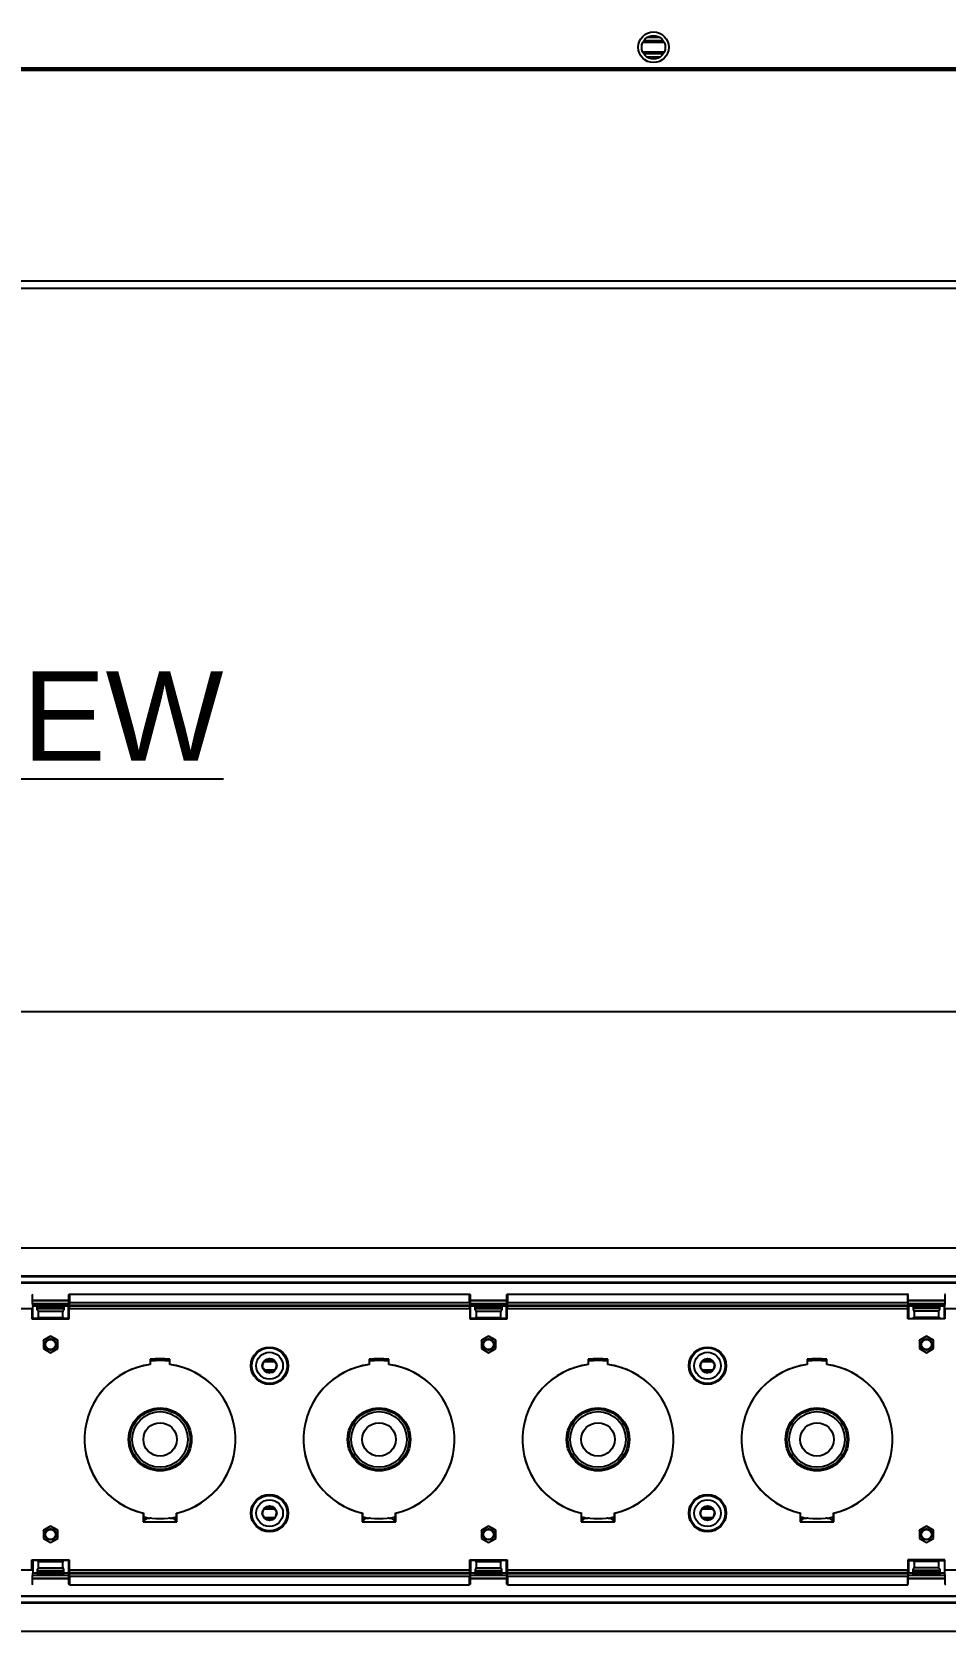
# Model space of a CAD drawing. Header units: inches. Extents: x 5 to 105, y 0 to 80.
# Drawn here: x 46.22 to 56.43, y 4.41 to 22.3 of the extents above; entities that cross this region are included whole.
import ezdxf
from ezdxf.enums import TextEntityAlignment as Align

# ---------------------------------------------------------------- set-up
doc = ezdxf.new("R2010")
doc.units = ezdxf.units.IN
doc.header["$MEASUREMENT"] = 0
doc.layers.add('DIM', color=1, linetype='Continuous')
doc.styles.add('Arial', font='arial.ttf')
doc.styles.get("Standard").update_dxf_attribs({"font": 'arial.ttf'})
doc.dimstyles.new('ANSI & Metric .50 Stacked', dxfattribs={"dimscale": 2.666667, "dimtxt": 0.5, "dimasz": 0.625, "dimexe": 0.5, "dimexo": 0.5, "dimgap": 0.166667, "dimtad": 0, "dimtih": 1, "dimtoh": 1, "dimzin": 4, "dimdsep": 46, "dimtxsty": 'Arial', "dimcen": 0.25, "dimadec": 0, "dimazin": 0, "dimtfac": 0.75, "dimtofl": 0, "dimtmove": 0, "dimatfit": 3, "dimfxl": 1, "dimtolj": 1, "dimtzin": 0, "dimarcsym": 0})

# ---------------------------------------------------------------- blocks, each defined once
blk = doc.blocks.new('*D2')
at = {"layer": 'Defpoints', "color": 0, "transparency": 16777216}
for p in [(83.174, 11.333), (4.777, 8.695), (83.174, 8.694)]:
    blk.add_point(p, dxfattribs=at)
at = {"layer": 'DIM', "color": 0, "lineweight": -2, "transparency": 16777216}
for p, q in [((4.777, 9.195), (4.777, 11.833)), ((83.174, 9.194), (83.174, 11.833)), ((5.402, 11.333), (42.302, 11.333)), ((82.549, 11.333), (45.649, 11.333))]:
    blk.add_line(p, q, dxfattribs=at)
at = {"layer": 'DIM', "color": 0, "transparency": 16777216}
for points in [[(5.402, 11.437), (5.402, 11.229), (4.777, 11.333)], [(82.549, 11.437), (82.549, 11.229), (83.174, 11.333)]]:
    blk.add_solid(points, dxfattribs=at)
at = {"layer": 'DIM', "color": 0, "transparency": 16777216, "char_height": 0.5, "attachment_point": 5, "style": 'Arial'}
for s, insert in [('\\A1;78.40', (43.976, 11.755)), ('\\A1;[1991mm]', (43.976, 10.846))]:
    blk.add_mtext(s, dxfattribs=dict(at, insert=insert))

msp = doc.modelspace()

# ---------------------------------------------------------------- linework, layer by layer
for p, q in [((53.285, 22.199), (53.061, 22.199)), ((53.063, 22.202), (53.283, 22.202)), ((53.249, 22.236), (53.097, 22.236)), ((53.108, 22.243), (53.238, 22.243)), ((53.295, 22.179), (53.051, 22.179)), ((53.051, 22.076), (53.295, 22.076)), ((53.061, 22.056), (53.285, 22.056)), ((53.283, 22.053), (53.063, 22.053)), ((53.097, 22.019), (53.249, 22.019)), ((53.238, 22.012), (53.108, 22.012)), ((5.627, 21.877), (82.327, 21.877)), ((82.327, 21.867), (5.627, 21.867)), ((81.312, 21.892), (6.642, 21.892)), ((5.627, 19.514), (82.327, 19.514)), ((5.627, 19.433), (82.327, 19.433)), ((5.627, 19.433), (82.327, 19.433)), ((5.627, 8.693), (82.327, 8.693)), ((5.627, 8.381), (82.327, 8.381)), ((82.327, 8.369), (5.627, 8.369)), ((5.627, 8.309), (82.327, 8.309)), ((82.327, 8.299), (5.627, 8.299)), ((46.216, 8.177), (46.221, 8.171)), ((46.221, 8.171), (46.221, 8.082)), ((46.221, 8.109), (46.632, 8.109)), ((46.632, 8.101), (46.221, 8.101)), ((46.221, 8.082), (46.227, 8.032)), ((46.222, 8.071), (46.631, 8.071)), ((46.631, 8.069), (46.223, 8.069)), ((46.277, 8), (46.277, 8.069)), ((46.292, 8.055), (46.278, 8.069)), ((46.292, 8.055), (46.562, 8.055)), ((46.562, 8.055), (46.576, 8.069)), ((46.577, 8.069), (46.577, 8)), ((46.627, 8.032), (46.632, 8.082)), ((46.632, 8.171), (46.638, 8.177)), ((46.632, 8.082), (46.632, 8.171)), ((46.638, 8.177), (46.638, 8.084)), ((46.638, 8.177), (51.116, 8.177)), ((46.638, 8.084), (51.116, 8.084)), ((51.116, 8.084), (51.116, 8.177)), ((51.116, 8.177), (51.121, 8.171)), ((51.121, 8.171), (51.121, 8.082)), ((51.121, 8.109), (51.532, 8.109)), ((51.532, 8.101), (51.121, 8.101)), ((51.121, 8.082), (51.127, 8.032)), ((51.122, 8.071), (51.531, 8.071)), ((51.531, 8.069), (51.123, 8.069)), ((51.177, 8), (51.177, 8.069)), ((51.192, 8.055), (51.178, 8.069)), ((51.192, 8.055), (51.462, 8.055)), ((51.462, 8.055), (51.476, 8.069)), ((51.477, 8.069), (51.477, 8)), ((51.527, 8.032), (51.532, 8.082)), ((51.532, 8.171), (51.538, 8.177)), ((51.532, 8.082), (51.532, 8.171)), ((51.538, 8.177), (51.538, 8.084)), ((51.538, 8.177), (56.016, 8.177)), ((51.538, 8.084), (56.016, 8.084)), ((56.016, 8.177), (56.016, 8.084)), ((56.021, 8.171), (56.016, 8.177)), ((56.021, 8.082), (56.021, 8.171)), ((56.021, 8.109), (56.432, 8.109)), ((56.432, 8.101), (56.021, 8.101)), ((56.027, 8.032), (56.021, 8.082)), ((56.022, 8.071), (56.431, 8.071)), ((56.431, 8.069), (56.023, 8.069)), ((56.077, 8.069), (56.077, 8)), ((56.092, 8.055), (56.078, 8.069)), ((56.362, 8.055), (56.092, 8.055)), ((56.362, 8.055), (56.376, 8.069)), ((56.377, 8), (56.377, 8.069)), ((56.432, 8.082), (56.427, 8.032)), ((56.438, 8.177), (56.432, 8.171)), ((56.432, 8.171), (56.432, 8.082)), ((46.219, 8.01), (44.789, 8.01)), ((46.219, 8.01), (46.219, 7.898)), ((46.219, 7.898), (46.227, 7.905)), ((46.219, 7.898), (46.634, 7.898)), ((46.225, 8.048), (46.277, 8.048)), ((46.225, 8.045), (46.277, 8.045)), ((46.227, 7.905), (46.227, 8.032)), ((46.277, 7.905), (46.227, 7.905)), ((46.277, 8), (46.292, 8.015)), ((46.291, 7.986), (46.277, 8)), ((46.277, 7.905), (46.291, 7.916)), ((46.291, 7.986), (46.563, 7.986)), ((46.291, 7.916), (46.563, 7.916)), ((46.292, 8.045), (46.561, 8.045)), ((46.292, 8.025), (46.292, 8.045)), ((46.292, 8.025), (46.561, 8.025)), ((46.292, 8.015), (46.562, 8.015)), ((46.561, 8.025), (46.561, 8.045)), ((46.577, 8), (46.562, 8.015)), ((46.563, 7.986), (46.577, 8)), ((46.577, 7.905), (46.563, 7.916)), ((46.577, 8.048), (46.629, 8.048)), ((46.577, 8.045), (46.628, 8.045)), ((46.627, 7.905), (46.577, 7.905)), ((46.627, 7.905), (46.627, 8.032)), ((46.634, 7.898), (46.627, 7.905)), ((46.634, 7.898), (46.634, 8.01)), ((51.119, 8.01), (46.634, 8.01)), ((51.117, 8.05), (46.636, 8.05)), ((46.636, 8.05), (46.636, 8.044)), ((46.636, 8.044), (51.118, 8.044)), ((51.118, 8.044), (51.117, 8.05)), ((51.119, 8.01), (51.119, 7.898)), ((51.119, 7.898), (51.127, 7.905)), ((51.119, 7.898), (51.534, 7.898)), ((51.125, 8.048), (51.177, 8.048)), ((51.125, 8.045), (51.177, 8.045)), ((51.127, 7.905), (51.127, 8.032)), ((51.177, 7.905), (51.127, 7.905)), ((51.177, 8), (51.192, 8.015)), ((51.191, 7.986), (51.177, 8)), ((51.177, 7.905), (51.191, 7.916)), ((51.191, 7.986), (51.463, 7.986)), ((51.191, 7.916), (51.463, 7.916)), ((51.192, 8.045), (51.461, 8.045)), ((51.192, 8.025), (51.192, 8.045)), ((51.192, 8.025), (51.461, 8.025)), ((51.192, 8.015), (51.462, 8.015)), ((51.461, 8.025), (51.461, 8.045)), ((51.477, 8), (51.462, 8.015)), ((51.463, 7.986), (51.477, 8)), ((51.477, 7.905), (51.463, 7.916)), ((51.477, 8.048), (51.529, 8.048)), ((51.477, 8.045), (51.528, 8.045)), ((51.527, 7.905), (51.477, 7.905)), ((51.527, 7.905), (51.527, 8.032)), ((51.534, 7.898), (51.527, 7.905)), ((51.534, 7.898), (51.534, 8.01)), ((56.019, 8.01), (51.534, 8.01)), ((51.536, 8.05), (51.536, 8.044)), ((56.017, 8.05), (51.536, 8.05)), ((51.536, 8.044), (56.018, 8.044)), ((56.017, 8.05), (56.018, 8.044)), ((56.019, 7.898), (56.019, 8.01)), ((56.019, 7.898), (56.027, 7.905)), ((56.434, 7.898), (56.019, 7.898)), ((56.025, 8.048), (56.077, 8.048)), ((56.025, 8.045), (56.077, 8.045)), ((56.027, 8.032), (56.027, 7.905)), ((56.027, 7.905), (56.068, 7.905)), ((56.077, 8), (56.092, 8.015)), ((56.091, 7.986), (56.077, 8)), ((56.078, 7.906), (56.091, 7.916)), ((56.363, 7.986), (56.091, 7.986)), ((56.363, 7.916), (56.091, 7.916)), ((56.361, 8.045), (56.092, 8.045)), ((56.092, 8.025), (56.092, 8.045)), ((56.361, 8.025), (56.092, 8.025)), ((56.362, 8.015), (56.092, 8.015)), ((56.361, 8.025), (56.361, 8.045)), ((56.377, 8), (56.362, 8.015)), ((56.363, 7.986), (56.377, 8)), ((56.376, 7.906), (56.363, 7.916)), ((56.377, 8.048), (56.429, 8.048)), ((56.377, 8.045), (56.428, 8.045)), ((56.386, 7.905), (56.427, 7.905)), ((56.427, 7.905), (56.427, 8.032)), ((56.434, 7.898), (56.427, 7.905)), ((56.434, 8.01), (56.434, 7.898)), ((60.919, 8.01), (56.434, 8.01)), ((46.427, 7.705), (46.347, 7.659)), ((46.427, 7.702), (46.349, 7.657)), ((46.507, 7.659), (46.427, 7.705)), ((46.427, 7.702), (46.427, 7.705)), ((46.504, 7.657), (46.427, 7.702)), ((51.327, 7.705), (51.247, 7.659)), ((51.327, 7.702), (51.249, 7.657)), ((51.407, 7.659), (51.327, 7.705)), ((51.327, 7.702), (51.327, 7.705)), ((51.404, 7.657), (51.327, 7.702)), ((56.227, 7.705), (56.147, 7.659)), ((56.227, 7.702), (56.149, 7.657)), ((56.307, 7.659), (56.227, 7.705)), ((56.227, 7.702), (56.227, 7.705)), ((56.304, 7.657), (56.227, 7.702)), ((46.347, 7.659), (46.347, 7.566)), ((46.349, 7.657), (46.347, 7.659)), ((46.349, 7.568), (46.347, 7.566)), ((46.347, 7.566), (46.427, 7.52)), ((46.349, 7.657), (46.349, 7.568)), ((46.349, 7.568), (46.427, 7.523)), ((46.427, 7.523), (46.504, 7.568)), ((46.427, 7.52), (46.507, 7.566)), ((46.427, 7.523), (46.427, 7.52)), ((46.504, 7.657), (46.507, 7.659)), ((46.504, 7.568), (46.504, 7.657)), ((46.504, 7.568), (46.507, 7.566)), ((46.507, 7.566), (46.507, 7.659)), ((51.247, 7.659), (51.247, 7.566)), ((51.249, 7.657), (51.247, 7.659)), ((51.249, 7.568), (51.247, 7.566)), ((51.247, 7.566), (51.327, 7.52)), ((51.249, 7.657), (51.249, 7.568)), ((51.249, 7.568), (51.327, 7.523)), ((51.327, 7.523), (51.404, 7.568)), ((51.327, 7.52), (51.407, 7.566)), ((51.327, 7.523), (51.327, 7.52)), ((51.404, 7.657), (51.407, 7.659)), ((51.404, 7.568), (51.404, 7.657)), ((51.404, 7.568), (51.407, 7.566)), ((51.407, 7.566), (51.407, 7.659)), ((56.147, 7.659), (56.147, 7.566)), ((56.149, 7.657), (56.147, 7.659)), ((56.149, 7.568), (56.147, 7.566)), ((56.147, 7.566), (56.227, 7.52)), ((56.149, 7.657), (56.149, 7.568)), ((56.149, 7.568), (56.227, 7.523)), ((56.227, 7.523), (56.304, 7.568)), ((56.227, 7.52), (56.307, 7.566)), ((56.227, 7.523), (56.227, 7.52)), ((56.304, 7.657), (56.307, 7.659)), ((56.304, 7.568), (56.304, 7.657)), ((56.304, 7.568), (56.307, 7.566)), ((56.307, 7.566), (56.307, 7.659)), ((47.542, 7.447), (47.542, 7.388)), ((47.552, 7.438), (47.542, 7.447)), ((47.547, 7.388), (47.547, 7.435)), ((47.55, 7.43), (47.652, 7.436)), ((47.553, 7.438), (47.553, 7.438)), ((47.553, 7.438), (47.553, 7.43)), ((47.652, 7.436), (47.753, 7.43)), ((47.751, 7.438), (47.75, 7.438)), ((47.75, 7.43), (47.75, 7.438)), ((47.752, 7.438), (47.761, 7.447)), ((47.757, 7.435), (47.757, 7.388)), ((47.761, 7.388), (47.761, 7.447)), ((48.804, 7.346), (48.821, 7.32)), ((48.815, 7.423), (48.937, 7.423)), ((48.847, 7.447), (48.822, 7.431)), ((48.934, 7.427), (48.826, 7.427)), ((48.828, 7.43), (48.932, 7.43)), ((48.842, 7.444), (48.897, 7.444)), ((48.845, 7.446), (48.893, 7.446)), ((48.907, 7.447), (48.877, 7.453)), ((48.949, 7.404), (48.932, 7.43)), ((48.949, 7.344), (48.955, 7.374)), ((49.992, 7.447), (49.992, 7.388)), ((50.002, 7.438), (49.992, 7.447)), ((49.997, 7.388), (49.997, 7.435)), ((50, 7.43), (50.102, 7.436)), ((50.003, 7.438), (50.003, 7.438)), ((50.003, 7.438), (50.003, 7.43)), ((50.102, 7.436), (50.203, 7.43)), ((50.201, 7.438), (50.2, 7.438)), ((50.2, 7.43), (50.2, 7.438)), ((50.202, 7.438), (50.211, 7.447)), ((50.207, 7.435), (50.207, 7.388)), ((50.211, 7.388), (50.211, 7.447)), ((52.442, 7.447), (52.442, 7.388)), ((52.452, 7.438), (52.442, 7.447)), ((52.447, 7.388), (52.447, 7.435)), ((52.45, 7.43), (52.552, 7.436)), ((52.453, 7.438), (52.453, 7.438)), ((52.453, 7.438), (52.453, 7.43)), ((52.552, 7.436), (52.653, 7.43)), ((52.651, 7.438), (52.65, 7.438)), ((52.65, 7.43), (52.65, 7.438)), ((52.652, 7.438), (52.661, 7.447)), ((52.657, 7.435), (52.657, 7.388)), ((52.661, 7.388), (52.661, 7.447)), ((53.704, 7.346), (53.721, 7.32)), ((53.715, 7.423), (53.837, 7.423)), ((53.747, 7.447), (53.722, 7.431)), ((53.834, 7.427), (53.726, 7.427)), ((53.728, 7.43), (53.832, 7.43)), ((53.742, 7.444), (53.797, 7.444)), ((53.745, 7.446), (53.793, 7.446)), ((53.807, 7.447), (53.777, 7.453)), ((53.849, 7.404), (53.832, 7.43)), ((53.849, 7.344), (53.855, 7.374)), ((54.892, 7.447), (54.892, 7.388)), ((54.902, 7.438), (54.892, 7.447)), ((54.897, 7.388), (54.897, 7.435)), ((54.9, 7.43), (55.002, 7.436)), ((54.903, 7.438), (54.903, 7.438)), ((54.903, 7.438), (54.903, 7.43)), ((55.002, 7.436), (55.103, 7.43)), ((55.101, 7.438), (55.1, 7.438)), ((55.1, 7.43), (55.1, 7.438)), ((55.102, 7.438), (55.111, 7.447)), ((55.107, 7.435), (55.107, 7.388)), ((55.111, 7.388), (55.111, 7.447)), ((48.816, 7.328), (48.939, 7.328)), ((48.82, 7.322), (48.934, 7.322)), ((48.932, 7.32), (48.821, 7.32)), ((48.84, 7.306), (48.911, 7.306)), ((48.846, 7.303), (48.876, 7.297)), ((48.906, 7.303), (48.931, 7.319)), ((53.716, 7.328), (53.839, 7.328)), ((53.72, 7.322), (53.834, 7.322)), ((53.832, 7.32), (53.721, 7.32)), ((53.74, 7.306), (53.811, 7.306)), ((53.746, 7.303), (53.776, 7.297)), ((53.806, 7.303), (53.831, 7.319)), ((47.463, 5.726), (47.463, 5.629)), ((47.84, 5.629), (47.84, 5.726)), ((48.937, 5.772), (48.814, 5.772)), ((48.816, 5.774), (48.936, 5.774)), ((48.934, 5.777), (48.819, 5.777)), ((48.821, 5.78), (48.932, 5.78)), ((48.847, 5.797), (48.822, 5.781)), ((48.842, 5.794), (48.914, 5.794)), ((48.907, 5.797), (48.877, 5.803)), ((48.949, 5.754), (48.932, 5.78)), ((49.913, 5.726), (49.913, 5.629)), ((50.29, 5.629), (50.29, 5.726)), ((52.363, 5.726), (52.363, 5.629)), ((52.74, 5.629), (52.74, 5.726)), ((53.837, 5.772), (53.714, 5.772)), ((53.716, 5.774), (53.836, 5.774)), ((53.834, 5.777), (53.719, 5.777)), ((53.721, 5.78), (53.832, 5.78)), ((53.747, 5.797), (53.722, 5.781)), ((53.742, 5.794), (53.814, 5.794)), ((53.807, 5.797), (53.777, 5.803)), ((53.849, 5.754), (53.832, 5.78)), ((54.813, 5.726), (54.813, 5.629)), ((55.19, 5.629), (55.19, 5.726)), ((46.427, 5.58), (46.347, 5.534)), ((46.427, 5.577), (46.349, 5.532)), ((46.507, 5.534), (46.427, 5.58)), ((46.427, 5.577), (46.427, 5.58)), ((46.504, 5.532), (46.427, 5.577)), ((47.463, 5.629), (47.477, 5.642)), ((47.463, 5.629), (47.84, 5.629)), ((47.469, 5.678), (47.469, 5.725)), ((47.477, 5.642), (47.477, 5.673)), ((47.478, 5.643), (47.506, 5.668)), ((47.506, 5.668), (47.506, 5.676)), ((47.506, 5.668), (47.539, 5.668)), ((47.765, 5.668), (47.797, 5.668)), ((47.797, 5.668), (47.797, 5.676)), ((47.826, 5.643), (47.797, 5.668)), ((47.827, 5.673), (47.827, 5.642)), ((47.84, 5.629), (47.827, 5.642)), ((47.834, 5.725), (47.834, 5.678)), ((48.804, 5.696), (48.821, 5.67)), ((48.817, 5.677), (48.938, 5.677)), ((48.82, 5.672), (48.927, 5.672)), ((48.926, 5.67), (48.821, 5.67)), ((48.846, 5.653), (48.876, 5.647)), ((48.857, 5.656), (48.911, 5.656)), ((48.86, 5.654), (48.909, 5.654)), ((48.906, 5.653), (48.931, 5.669)), ((48.949, 5.694), (48.955, 5.724)), ((49.913, 5.629), (49.927, 5.642)), ((49.913, 5.629), (50.29, 5.629)), ((49.919, 5.678), (49.919, 5.725)), ((49.927, 5.642), (49.927, 5.673)), ((49.928, 5.643), (49.956, 5.668)), ((49.956, 5.668), (49.956, 5.676)), ((49.956, 5.668), (49.989, 5.668)), ((50.215, 5.668), (50.247, 5.668)), ((50.247, 5.668), (50.247, 5.676)), ((50.276, 5.643), (50.247, 5.668)), ((50.277, 5.673), (50.277, 5.642)), ((50.29, 5.629), (50.277, 5.642)), ((50.284, 5.725), (50.284, 5.678)), ((51.327, 5.58), (51.247, 5.534)), ((51.327, 5.577), (51.249, 5.532)), ((51.407, 5.534), (51.327, 5.58)), ((51.327, 5.577), (51.327, 5.58)), ((51.404, 5.532), (51.327, 5.577)), ((52.363, 5.629), (52.377, 5.642)), ((52.363, 5.629), (52.74, 5.629)), ((52.369, 5.678), (52.369, 5.725)), ((52.377, 5.642), (52.377, 5.673)), ((52.378, 5.643), (52.406, 5.668)), ((52.406, 5.668), (52.406, 5.676)), ((52.406, 5.668), (52.439, 5.668)), ((52.665, 5.668), (52.697, 5.668)), ((52.697, 5.668), (52.697, 5.676)), ((52.726, 5.643), (52.697, 5.668)), ((52.727, 5.673), (52.727, 5.642)), ((52.74, 5.629), (52.727, 5.642)), ((52.734, 5.725), (52.734, 5.678)), ((53.704, 5.696), (53.721, 5.67)), ((53.717, 5.677), (53.838, 5.677)), ((53.72, 5.672), (53.827, 5.672)), ((53.826, 5.67), (53.721, 5.67)), ((53.746, 5.653), (53.776, 5.647)), ((53.757, 5.656), (53.811, 5.656)), ((53.76, 5.654), (53.809, 5.654)), ((53.806, 5.653), (53.831, 5.669)), ((53.849, 5.694), (53.855, 5.724)), ((54.813, 5.629), (54.827, 5.642)), ((54.813, 5.629), (55.19, 5.629)), ((54.819, 5.678), (54.819, 5.725)), ((54.827, 5.642), (54.827, 5.673)), ((54.828, 5.643), (54.856, 5.668)), ((54.856, 5.668), (54.856, 5.676)), ((54.856, 5.668), (54.889, 5.668)), ((55.115, 5.668), (55.147, 5.668)), ((55.147, 5.668), (55.147, 5.676)), ((55.176, 5.643), (55.147, 5.668)), ((55.177, 5.673), (55.177, 5.642)), ((55.19, 5.629), (55.177, 5.642)), ((55.184, 5.725), (55.184, 5.678)), ((56.227, 5.58), (56.147, 5.534)), ((56.227, 5.577), (56.149, 5.532)), ((56.307, 5.534), (56.227, 5.58)), ((56.227, 5.577), (56.227, 5.58)), ((56.304, 5.532), (56.227, 5.577)), ((46.347, 5.534), (46.347, 5.441)), ((46.349, 5.532), (46.347, 5.534)), ((46.349, 5.443), (46.347, 5.441)), ((46.347, 5.441), (46.427, 5.395)), ((46.349, 5.532), (46.349, 5.443)), ((46.349, 5.443), (46.427, 5.398)), ((46.427, 5.398), (46.504, 5.443)), ((46.427, 5.395), (46.507, 5.441)), ((46.427, 5.398), (46.427, 5.395)), ((46.504, 5.532), (46.507, 5.534)), ((46.504, 5.443), (46.504, 5.532)), ((46.504, 5.443), (46.507, 5.441)), ((46.507, 5.441), (46.507, 5.534)), ((51.247, 5.534), (51.247, 5.441)), ((51.249, 5.532), (51.247, 5.534)), ((51.249, 5.443), (51.247, 5.441)), ((51.247, 5.441), (51.327, 5.395)), ((51.249, 5.532), (51.249, 5.443)), ((51.249, 5.443), (51.327, 5.398)), ((51.327, 5.398), (51.404, 5.443)), ((51.327, 5.395), (51.407, 5.441)), ((51.327, 5.398), (51.327, 5.395)), ((51.404, 5.532), (51.407, 5.534)), ((51.404, 5.443), (51.404, 5.532)), ((51.404, 5.443), (51.407, 5.441)), ((51.407, 5.441), (51.407, 5.534)), ((56.147, 5.534), (56.147, 5.441)), ((56.149, 5.532), (56.147, 5.534)), ((56.149, 5.443), (56.147, 5.441)), ((56.147, 5.441), (56.227, 5.395)), ((56.149, 5.532), (56.149, 5.443)), ((56.149, 5.443), (56.227, 5.398)), ((56.227, 5.398), (56.304, 5.443)), ((56.227, 5.395), (56.307, 5.441)), ((56.227, 5.398), (56.227, 5.395)), ((56.304, 5.532), (56.307, 5.534)), ((56.304, 5.443), (56.304, 5.532)), ((56.304, 5.443), (56.307, 5.441)), ((56.307, 5.441), (56.307, 5.534)), ((46.219, 5.09), (46.219, 5.202)), ((46.219, 5.202), (46.227, 5.195)), ((46.219, 5.202), (46.634, 5.202)), ((46.227, 5.195), (46.227, 5.068)), ((46.277, 5.195), (46.227, 5.195)), ((46.277, 5.195), (46.291, 5.184)), ((46.577, 5.195), (46.563, 5.184)), ((46.627, 5.195), (46.577, 5.195)), ((46.634, 5.202), (46.627, 5.195)), ((46.627, 5.195), (46.627, 5.068)), ((46.634, 5.202), (46.634, 5.09)), ((51.119, 5.09), (51.119, 5.202)), ((51.119, 5.202), (51.127, 5.195)), ((51.119, 5.202), (51.534, 5.202)), ((51.127, 5.195), (51.127, 5.068)), ((51.177, 5.195), (51.127, 5.195)), ((51.177, 5.195), (51.191, 5.184)), ((51.477, 5.195), (51.463, 5.184)), ((51.527, 5.195), (51.477, 5.195)), ((51.534, 5.202), (51.527, 5.195)), ((51.527, 5.068), (51.527, 5.195)), ((51.534, 5.202), (51.534, 5.09)), ((56.019, 5.202), (56.019, 5.09)), ((56.019, 5.202), (56.027, 5.195)), ((56.434, 5.202), (56.019, 5.202)), ((56.027, 5.195), (56.027, 5.068)), ((56.027, 5.195), (56.077, 5.195)), ((56.077, 5.195), (56.091, 5.184)), ((56.377, 5.195), (56.363, 5.184)), ((56.377, 5.195), (56.427, 5.195)), ((56.434, 5.202), (56.427, 5.195)), ((56.427, 5.195), (56.427, 5.068)), ((56.434, 5.09), (56.434, 5.202)), ((44.789, 5.09), (46.219, 5.09)), ((46.227, 5.068), (46.221, 5.018)), ((46.221, 5.018), (46.221, 4.929)), ((46.631, 5.029), (46.222, 5.029)), ((46.223, 5.031), (46.631, 5.031)), ((46.277, 5.055), (46.225, 5.055)), ((46.277, 5.052), (46.225, 5.052)), ((46.291, 5.114), (46.277, 5.1)), ((46.277, 5.1), (46.277, 5.031)), ((46.277, 5.1), (46.292, 5.085)), ((46.292, 5.045), (46.278, 5.031)), ((46.291, 5.184), (46.563, 5.184)), ((46.291, 5.114), (46.563, 5.114)), ((46.292, 5.085), (46.562, 5.085)), ((46.292, 5.075), (46.292, 5.055)), ((46.292, 5.075), (46.561, 5.075)), ((46.292, 5.055), (46.561, 5.055)), ((46.292, 5.045), (46.562, 5.045)), ((46.561, 5.075), (46.561, 5.055)), ((46.577, 5.1), (46.562, 5.085)), ((46.562, 5.045), (46.576, 5.031)), ((46.563, 5.114), (46.577, 5.1)), ((46.577, 5.031), (46.577, 5.1)), ((46.628, 5.055), (46.577, 5.055)), ((46.629, 5.052), (46.577, 5.052)), ((46.632, 5.018), (46.627, 5.068)), ((46.632, 4.929), (46.632, 5.018)), ((46.634, 5.09), (51.119, 5.09)), ((46.636, 5.056), (46.636, 5.05)), ((51.118, 5.056), (46.636, 5.056)), ((46.636, 5.05), (51.117, 5.05)), ((51.116, 5.016), (46.638, 5.016)), ((46.638, 5.016), (46.638, 4.923)), ((51.116, 4.923), (51.116, 5.016)), ((51.117, 5.05), (51.118, 5.056)), ((51.127, 5.068), (51.121, 5.018)), ((51.121, 5.018), (51.121, 4.929)), ((51.531, 5.029), (51.122, 5.029)), ((51.123, 5.031), (51.531, 5.031)), ((51.177, 5.055), (51.125, 5.055)), ((51.177, 5.052), (51.125, 5.052)), ((51.191, 5.114), (51.177, 5.1)), ((51.177, 5.1), (51.177, 5.031)), ((51.177, 5.1), (51.192, 5.085)), ((51.192, 5.045), (51.178, 5.031)), ((51.191, 5.184), (51.463, 5.184)), ((51.191, 5.114), (51.463, 5.114)), ((51.192, 5.085), (51.462, 5.085)), ((51.192, 5.075), (51.192, 5.055)), ((51.192, 5.075), (51.461, 5.075)), ((51.192, 5.055), (51.461, 5.055)), ((51.192, 5.045), (51.462, 5.045)), ((51.461, 5.075), (51.461, 5.055)), ((51.477, 5.1), (51.462, 5.085)), ((51.462, 5.045), (51.476, 5.031)), ((51.463, 5.114), (51.477, 5.1)), ((51.477, 5.031), (51.477, 5.1)), ((51.528, 5.055), (51.477, 5.055)), ((51.529, 5.052), (51.477, 5.052)), ((51.532, 5.018), (51.527, 5.068)), ((51.532, 4.929), (51.532, 5.018)), ((51.534, 5.09), (56.019, 5.09)), ((51.536, 5.056), (51.536, 5.05)), ((56.018, 5.056), (51.536, 5.056)), ((51.536, 5.05), (56.017, 5.05)), ((56.016, 5.016), (51.538, 5.016)), ((51.538, 5.016), (51.538, 4.923)), ((56.016, 5.016), (56.016, 4.923)), ((56.018, 5.056), (56.017, 5.05)), ((56.021, 5.018), (56.027, 5.068)), ((56.021, 4.929), (56.021, 5.018)), ((56.431, 5.029), (56.022, 5.029)), ((56.023, 5.031), (56.431, 5.031)), ((56.077, 5.055), (56.025, 5.055)), ((56.077, 5.052), (56.025, 5.052)), ((56.091, 5.114), (56.077, 5.1)), ((56.077, 5.1), (56.092, 5.085)), ((56.077, 5.031), (56.077, 5.1)), ((56.092, 5.045), (56.078, 5.031)), ((56.363, 5.184), (56.091, 5.184)), ((56.363, 5.114), (56.091, 5.114)), ((56.362, 5.085), (56.092, 5.085)), ((56.092, 5.075), (56.092, 5.055)), ((56.361, 5.075), (56.092, 5.075)), ((56.361, 5.055), (56.092, 5.055)), ((56.362, 5.045), (56.092, 5.045)), ((56.361, 5.075), (56.361, 5.055)), ((56.377, 5.1), (56.362, 5.085)), ((56.362, 5.045), (56.376, 5.031)), ((56.363, 5.114), (56.377, 5.1)), ((56.377, 5.1), (56.377, 5.031)), ((56.428, 5.055), (56.377, 5.055)), ((56.429, 5.052), (56.377, 5.052)), ((56.427, 5.068), (56.432, 5.018)), ((56.432, 5.018), (56.432, 4.929)), ((56.434, 5.09), (60.919, 5.09)), ((46.221, 4.929), (46.216, 4.923)), ((46.221, 4.999), (46.632, 4.999)), ((46.632, 4.99), (46.221, 4.99)), ((46.638, 4.923), (46.632, 4.929)), ((46.638, 4.923), (51.116, 4.923)), ((51.121, 4.929), (51.116, 4.923)), ((51.121, 4.999), (51.532, 4.999)), ((51.532, 4.99), (51.121, 4.99)), ((51.538, 4.923), (51.532, 4.929)), ((51.538, 4.923), (56.016, 4.923)), ((56.016, 4.923), (56.021, 4.929)), ((56.021, 4.999), (56.432, 4.999)), ((56.432, 4.99), (56.021, 4.99)), ((56.432, 4.929), (56.438, 4.923)), ((5.627, 4.801), (82.327, 4.801)), ((82.327, 4.791), (5.627, 4.791)), ((5.627, 4.731), (82.327, 4.731)), ((82.327, 4.719), (5.627, 4.719)), ((5.627, 4.406), (82.327, 4.406))]:
    msp.add_line(p, q)
at = {"flags": 128}
for points in [[(47.751, 7.438), (47.752, 7.438), (47.752, 7.438)], [(48.805, 7.405), (48.8, 7.39), (48.799, 7.375)], [(50.201, 7.438), (50.202, 7.438), (50.202, 7.438)], [(52.651, 7.438), (52.652, 7.438), (52.652, 7.438)], [(53.705, 7.405), (53.7, 7.39), (53.699, 7.375)], [(55.101, 7.438), (55.102, 7.438), (55.102, 7.438)], [(48.805, 5.755), (48.8, 5.74), (48.799, 5.725)], [(53.705, 5.755), (53.7, 5.74), (53.699, 5.725)]]:
    msp.add_lwpolyline(points, dxfattribs=at)
for centre, radius in [((53.173, 22.127), 0.171), ((53.173, 22.127), 0.132), ((46.427, 7.612), 0.062), ((46.427, 7.612), 0.0564), ((48.877, 7.375), 0.209), ((48.877, 7.375), 0.199), ((48.877, 7.375), 0.15), ((51.327, 7.612), 0.062), ((51.327, 7.612), 0.0564), ((53.777, 7.375), 0.209), ((53.777, 7.375), 0.199), ((53.777, 7.375), 0.15), ((56.227, 7.612), 0.062), ((56.227, 7.612), 0.0564), ((48.877, 7.375), 0.0809), ((48.877, 7.375), 0.08), ((48.877, 7.375), 0.078), ((53.777, 7.375), 0.0809), ((53.777, 7.375), 0.08), ((53.777, 7.375), 0.078), ((47.652, 6.55), 0.352), ((47.652, 6.55), 0.337), ((47.652, 6.55), 0.311), ((50.102, 6.55), 0.352), ((50.102, 6.55), 0.337), ((50.102, 6.55), 0.311), ((52.552, 6.55), 0.352), ((52.552, 6.55), 0.337), ((52.552, 6.55), 0.311), ((55.002, 6.55), 0.352), ((55.002, 6.55), 0.337), ((55.002, 6.55), 0.311), ((47.652, 6.55), 0.187), ((50.102, 6.55), 0.187), ((52.552, 6.55), 0.187), ((55.002, 6.55), 0.187), ((48.877, 5.725), 0.209), ((48.877, 5.725), 0.199), ((53.777, 5.725), 0.209), ((53.777, 5.725), 0.199), ((48.877, 5.725), 0.15), ((48.877, 5.725), 0.0809), ((48.877, 5.725), 0.08), ((48.877, 5.725), 0.078), ((53.777, 5.725), 0.15), ((53.777, 5.725), 0.0809), ((53.777, 5.725), 0.08), ((53.777, 5.725), 0.078), ((46.427, 5.487), 0.062), ((51.327, 5.487), 0.062), ((56.227, 5.487), 0.062), ((46.427, 5.487), 0.0564), ((51.327, 5.487), 0.0564), ((56.227, 5.487), 0.0564)]:
    msp.add_circle(centre, radius)
for centre, radius, start, end in [((47.652, 6.55), 0.845, 97.4403, 257.1306), ((47.652, 6.55), 0.845, 97.1531, 257.538), ((47.652, 6.55), 0.903, 83.0398, 96.9602), ((47.552, 7.433), 0.00491, 73.6308, 95.165), ((47.652, 6.55), 0.893, 83.6615, 96.3385), ((47.652, 6.55), 0.845, 282.462, 82.8469), ((47.652, 6.55), 0.845, 282.8694, 82.5597), ((50.102, 6.55), 0.845, 97.4403, 257.1306), ((50.102, 6.55), 0.845, 97.1531, 257.538), ((50.102, 6.55), 0.903, 83.0398, 96.9602), ((50.002, 7.433), 0.00491, 73.6308, 95.165), ((50.102, 6.55), 0.893, 83.6615, 96.3385), ((50.102, 6.55), 0.845, 282.462, 82.8469), ((50.102, 6.55), 0.845, 282.8694, 82.5597), ((52.552, 6.55), 0.845, 97.4403, 257.1306), ((52.552, 6.55), 0.845, 97.1531, 257.538), ((52.552, 6.55), 0.903, 83.0398, 96.9602), ((52.452, 7.433), 0.00488, 73.5664, 95.2294), ((52.552, 6.55), 0.893, 83.6615, 96.3385), ((52.552, 6.55), 0.845, 282.462, 82.8469), ((52.552, 6.55), 0.845, 282.8694, 82.5597), ((55.002, 6.55), 0.845, 97.4403, 257.1306), ((55.002, 6.55), 0.845, 97.1531, 257.538), ((55.002, 6.55), 0.903, 83.0398, 96.9602), ((54.902, 7.433), 0.0049, 73.6039, 95.199), ((55.002, 6.55), 0.893, 83.6615, 96.3385), ((55.002, 6.55), 0.845, 282.462, 82.8469), ((55.002, 6.55), 0.845, 282.8694, 82.5597), ((47.652, 6.55), 0.886, 258.1276, 281.8724), ((50.102, 6.55), 0.886, 258.1276, 281.8724), ((52.552, 6.55), 0.886, 258.1276, 281.8724), ((55.002, 6.55), 0.886, 258.1276, 281.8724)]:
    msp.add_arc(centre, radius, start, end)
for centre, major_axis, ratio, start_param, end_param in [((46.292, 8.045), (0, 0.01), 0.087489, 4.712389, 6.195919), ((46.562, 8.045), (0, 0.01), 0.087489, 0.087266, 1.570796), ((46.635, 8.084), (0, 0.04), 0.069927, 3.700192, 4.712389), ((51.119, 8.084), (0, 0.04), 0.069927, 1.570796, 2.582993), ((51.192, 8.045), (0, 0.01), 0.087489, 4.712389, 6.195919), ((51.462, 8.045), (0, 0.01), 0.087489, 0.087266, 1.570796), ((51.535, 8.084), (0, 0.04), 0.069927, 3.700192, 4.712389), ((56.019, 8.084), (0, 0.04), 0.069927, 1.570796, 2.582993), ((56.092, 8.045), (0, 0.01), 0.087489, 4.712389, 6.195919), ((56.362, 8.045), (0, 0.01), 0.087489, 0.087266, 1.570796), ((46.29, 7.951), (0, 0.035), 0.087489, 3.211406, 6.195919), ((46.292, 8.025), (0, 0.01), 0.087489, 3.228859, 4.712389), ((46.563, 7.951), (0, 0.035), 0.087489, 0.087266, 3.071779), ((46.562, 8.025), (0, 0.01), 0.087489, 1.570796, 3.054326), ((46.637, 8.01), (0, 0.04), 0.069927, 0.558599, 1.570796), ((51.116, 8.01), (0, 0.04), 0.069927, 4.712389, 5.724586), ((51.19, 7.951), (0, 0.035), 0.087489, 3.211406, 6.195919), ((51.192, 8.025), (0, 0.01), 0.087489, 3.228859, 4.712389), ((51.463, 7.951), (0, 0.035), 0.087489, 0.087266, 3.071779), ((51.462, 8.025), (0, 0.01), 0.087489, 1.570796, 3.054326), ((51.537, 8.01), (0, 0.04), 0.069927, 0.558599, 1.570796), ((56.016, 8.01), (0, 0.04), 0.069927, 4.712389, 5.724586), ((56.068, 7.906), (0.01, 0), 0.069927, 4.712389, 6.195919), ((56.09, 7.951), (0, 0.035), 0.087489, 3.211406, 6.195919), ((56.092, 8.025), (0, 0.01), 0.087489, 3.228859, 4.712389), ((56.363, 7.951), (0, 0.035), 0.087489, 0.087266, 3.071779), ((56.362, 8.025), (0, 0.01), 0.087489, 1.570796, 3.054326), ((56.386, 7.906), (0.01, 0), 0.069927, 3.228859, 4.712389), ((47.481, 6.55), (0.858, 0), 0.979895, 1.493818, 1.498858), ((48.543, 6.55), (1.488, 0), 0.800731, 2.299958, 2.304621), ((46.761, 6.55), (1.488, 0), 0.800731, 0.836972, 0.841634), ((47.823, 6.55), (0.858, 0), 0.979895, 1.642735, 1.647775), ((49.931, 6.55), (0.858, 0), 0.979895, 1.493818, 1.498858), ((50.993, 6.55), (1.488, 0), 0.800731, 2.299958, 2.304621), ((49.211, 6.55), (1.488, 0), 0.800731, 0.836972, 0.841634), ((50.273, 6.55), (0.858, 0), 0.979895, 1.642735, 1.647775), ((52.381, 6.55), (0.858, 0), 0.979895, 1.493818, 1.498858), ((53.443, 6.55), (1.488, 0), 0.800731, 2.299958, 2.304621), ((51.661, 6.55), (1.488, 0), 0.800731, 0.836972, 0.841634), ((52.723, 6.55), (0.858, 0), 0.979895, 1.642735, 1.647775), ((54.831, 6.55), (0.858, 0), 0.979895, 1.493818, 1.498858), ((55.893, 6.55), (1.488, 0), 0.800731, 2.299958, 2.304621), ((54.111, 6.55), (1.488, 0), 0.800731, 0.836972, 0.841634), ((55.173, 6.55), (0.858, 0), 0.979895, 1.642735, 1.647775), ((47.533, 6.55), (0.836, 0), 0.989844, 4.629089, 4.636353), ((47.771, 6.55), (0.836, 0), 0.989844, 4.788425, 4.795689), ((49.983, 6.55), (0.836, 0), 0.989844, 4.629089, 4.636353), ((50.221, 6.55), (0.836, 0), 0.989844, 4.788425, 4.795689), ((52.433, 6.55), (0.836, 0), 0.989844, 4.629089, 4.636353), ((52.671, 6.55), (0.836, 0), 0.989844, 4.788425, 4.795689), ((54.883, 6.55), (0.836, 0), 0.989844, 4.629089, 4.636353), ((55.121, 6.55), (0.836, 0), 0.989844, 4.788425, 4.795689), ((48.157, 6.55), (1.184, 0), 0.904333, 4.092801, 4.100295), ((47.468, 5.643), (0.01, 0), 0.122785, 5.766147, 6.143559), ((47.652, 5.658), (0.137, 0), 0.122792, 2.398015, 2.540061), ((47.652, 5.658), (0.137, 0), 0.122792, 0.601532, 0.743578), ((47.835, 5.643), (0.01, 0), 0.122785, 3.281219, 3.658631), ((47.146, 6.55), (1.184, 0), 0.904333, 5.324483, 5.331976), ((50.607, 6.55), (1.184, 0), 0.904333, 4.092801, 4.100295), ((49.918, 5.643), (0.01, 0), 0.122785, 5.766147, 6.143559), ((50.102, 5.658), (0.137, 0), 0.122792, 2.398014, 2.540061), ((50.102, 5.658), (0.137, 0), 0.122792, 0.601532, 0.743578), ((50.285, 5.643), (0.01, 0), 0.122785, 3.281219, 3.658631), ((49.596, 6.55), (1.184, 0), 0.904333, 5.324483, 5.331976), ((53.057, 6.55), (1.184, 0), 0.904333, 4.092801, 4.100295), ((52.368, 5.643), (0.01, 0), 0.122785, 5.766147, 6.143559), ((52.552, 5.658), (0.137, 0), 0.122792, 2.398015, 2.540061), ((52.552, 5.658), (0.137, 0), 0.122792, 0.601532, 0.743578), ((52.735, 5.643), (0.01, 0), 0.122785, 3.281219, 3.658631), ((52.046, 6.55), (1.184, 0), 0.904333, 5.324483, 5.331976), ((55.507, 6.55), (1.184, 0), 0.904333, 4.092801, 4.100295), ((54.818, 5.643), (0.01, 0), 0.122785, 5.766147, 6.143559), ((55.002, 5.658), (0.137, 0), 0.122792, 2.398015, 2.540061), ((55.002, 5.658), (0.137, 0), 0.122792, 0.601532, 0.743578), ((55.185, 5.643), (0.01, 0), 0.122785, 3.281219, 3.658631), ((54.496, 6.55), (1.184, 0), 0.904333, 5.324483, 5.331976), ((46.29, 5.149), (0, 0.035), 0.087489, 3.228859, 6.213372), ((46.292, 5.075), (0, 0.01), 0.087489, 4.712389, 6.195919), ((46.292, 5.055), (0, 0.01), 0.087489, 3.228859, 4.712389), ((46.563, 5.149), (0, 0.035), 0.087489, 0.069813, 3.054326), ((46.562, 5.075), (0, 0.01), 0.087489, 0.087266, 1.570796), ((46.562, 5.055), (0, 0.01), 0.087489, 1.570796, 3.054326), ((46.637, 5.09), (0, 0.04), 0.069927, 1.570796, 2.582993), ((46.635, 5.016), (0, 0.04), 0.069927, 4.712389, 5.724586), ((51.119, 5.016), (0, 0.04), 0.069927, 0.558599, 1.570796), ((51.116, 5.09), (0, 0.04), 0.069927, 3.700192, 4.712389), ((51.19, 5.149), (0, 0.035), 0.087489, 3.228859, 6.213372), ((51.192, 5.075), (0, 0.01), 0.087489, 4.712389, 6.195919), ((51.192, 5.055), (0, 0.01), 0.087489, 3.228859, 4.712389), ((51.463, 5.149), (0, 0.035), 0.087489, 0.069813, 3.054326), ((51.462, 5.075), (0, 0.01), 0.087489, 0.087266, 1.570796), ((51.462, 5.055), (0, 0.01), 0.087489, 1.570796, 3.054326), ((51.537, 5.09), (0, 0.04), 0.069927, 1.570796, 2.582993), ((51.535, 5.016), (0, 0.04), 0.069927, 4.712389, 5.724586), ((56.019, 5.016), (0, 0.04), 0.069927, 0.558599, 1.570796), ((56.016, 5.09), (0, 0.04), 0.069927, 3.700192, 4.712389), ((56.09, 5.149), (0, 0.035), 0.087489, 3.228859, 6.213372), ((56.092, 5.075), (0, 0.01), 0.087489, 4.712389, 6.195919), ((56.092, 5.055), (0, 0.01), 0.087489, 3.228859, 4.712389), ((56.363, 5.149), (0, 0.035), 0.087489, 0.069813, 3.054326), ((56.362, 5.075), (0, 0.01), 0.087489, 0.087266, 1.570796), ((56.362, 5.055), (0, 0.01), 0.087489, 1.570796, 3.054326)]:
    msp.add_ellipse(centre, major_axis=major_axis, ratio=ratio, start_param=start_param, end_param=end_param)

# ---------------------------------------------------------------- texts
at = {"layer": 'DIM'}
msp.add_text('%%UFRONT VIEW', height=1, dxfattribs=at).set_placement((43.977, 14.143), align=Align.CENTER)

# ---------------------------------------------------------------- dimensions: what is measured, and where the dimension line sits
dim = msp.add_linear_dim(base=(83.174, 11.333), p1=(4.777, 8.695), p2=(83.174, 8.694), dimstyle='ANSI & Metric .50 Stacked', override={"dimpost": '\\X'}, dxfattribs=at)
dim.commit()
dim.dimension.update_dxf_attribs({"geometry": '*D2', "text_midpoint": (43.976, 11.333)})

doc.saveas('drawing.dxf')
